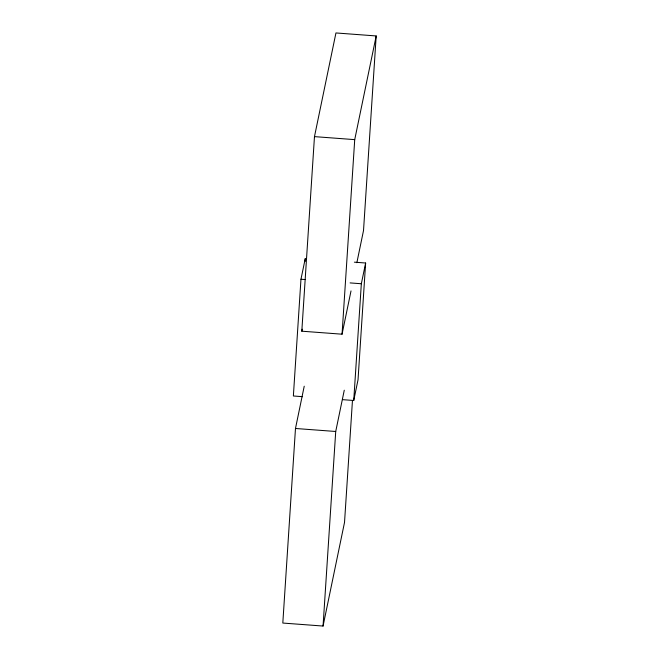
<?xml version="1.0" encoding="UTF-8"?>
<svg xmlns="http://www.w3.org/2000/svg" width="659" height="659" viewBox="0 0 659 659"><rect width="100%" height="100%" fill="white"/><g stroke="black" fill="none" stroke-linecap="round" stroke-linejoin="round"><path stroke-width="0.99" d="M305.059 261.582L305.265 258.509L300.965 279.243L293.37 395.985L302.58 396.677M304.227 386.207L295.479 428.482L282.81 623.052L323.058 626.05L344.525 522.373L352.458 400.507M351.016 290.916L342.054 334.195L301.806 331.197L314.475 136.627L335.942 32.95L376.19 35.948L363.521 230.518L356.857 262.727M323.058 626.05L335.719 431.48L344.27 390.21M342.054 334.195L354.723 139.634L376.19 35.948M342.482 399.651L353.735 400.491L361.338 283.749L365.63 263.015L354.377 262.175M365.63 263.015L358.035 379.757L353.735 400.491M301.806 331.197L302.226 329.187M314.475 136.627L354.723 139.634M300.965 279.243L305.059 279.548M350.086 282.909L361.338 283.749M295.479 428.482L335.719 431.48"/></g></svg>
